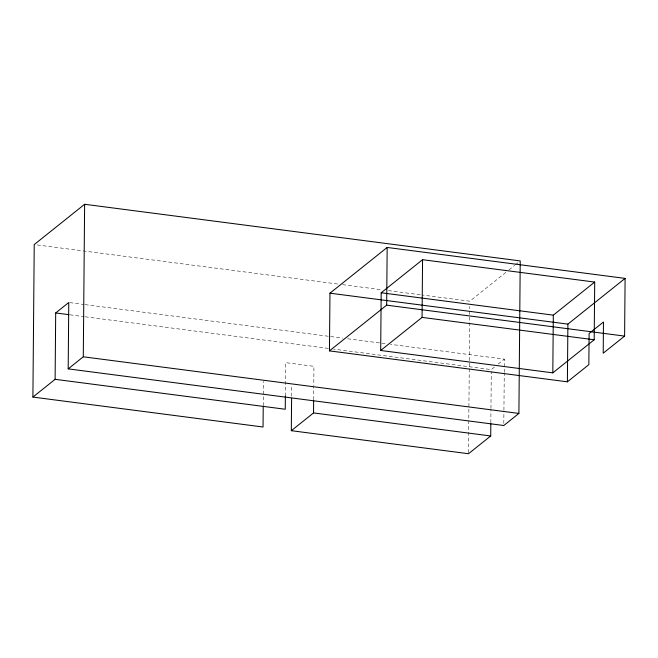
<?xml version="1.0" encoding="UTF-8"?>
<svg xmlns="http://www.w3.org/2000/svg" width="658" height="658" viewBox="0 0 658 658"><rect width="100%" height="100%" fill="white"/><g stroke="black" fill="none" stroke-linecap="round" stroke-linejoin="round"><path stroke-width="0.49" stroke-dasharray="3.29 2.47" d="M263.233 405.731L263.447 381.41M285.375 396.075L285.671 362.64L313.94 366.317L313.776 385.572M291.617 396.231L291.716 385.086M313.652 399.751L313.767 386.583M468.512 452.696L469.31 361.596M469.319 360.568L469.713 315.536M469.722 314.508L469.787 306.324M490.835 422.691L490.95 409.416M490.958 408.396L491.279 371.638M503.814 423.472L503.921 411.217M503.929 410.197L504.25 373.44M504.258 372.42L504.373 359.145L390.383 344.323M505.829 272.428L469.837 301.2L422 294.981M509.029 269.87L514.63 265.396M515.428 264.755L518.627 262.197M494.372 367.139L491.296 369.599L333.548 349.085M498.221 364.063L504.373 359.145M37.284 244.957L338.541 284.133M342.612 284.659L382.306 289.824M388.409 290.614L420.98 294.85M69.789 302.639L84.035 304.49M85.055 304.621L342.547 338.105M347.638 338.763L386.312 343.797M69.945 314.812L84.191 316.663M85.211 316.794L328.457 348.419"/><path stroke-width="0.99" d="M32.9 397.078L34.232 244.562L84.627 204.276L520.231 260.922L518.899 413.438L503.789 425.512L68.193 368.875L68.769 302.507L55.691 312.953L55.116 379.321L32.9 397.078L263.044 427.009L263.225 406.743M68.193 368.875L83.295 356.8L84.627 204.276M285.375 396.075L285.259 409.251L55.116 379.321M490.827 423.711L490.72 435.966L468.504 453.724L291.321 430.686L291.601 398.263M291.321 430.686L313.537 412.928L313.644 400.763M329.452 350.887L329.962 293.18L387.167 247.449L625.1 278.392L624.598 336.098L603.205 353.198L603.476 321.992L589.116 333.466L588.844 364.672L567.393 381.821L329.452 350.887L386.665 305.156L624.598 336.098M380.686 350.475L381.188 292.769L422.568 259.688L594.7 282.068L594.19 339.775L552.81 372.856L380.686 350.475L422.066 317.395L594.19 339.775M386.665 305.156L387.167 247.449M422.066 317.395L422.568 259.688M552.81 372.856L553.312 315.149L594.7 282.068M567.393 381.821L567.895 324.114L625.1 278.392M381.188 292.769L553.312 315.149M329.962 293.18L567.895 324.114M55.691 312.953L68.925 314.672M83.295 356.8L518.899 413.438M313.537 412.928L490.72 435.966"/></g></svg>
